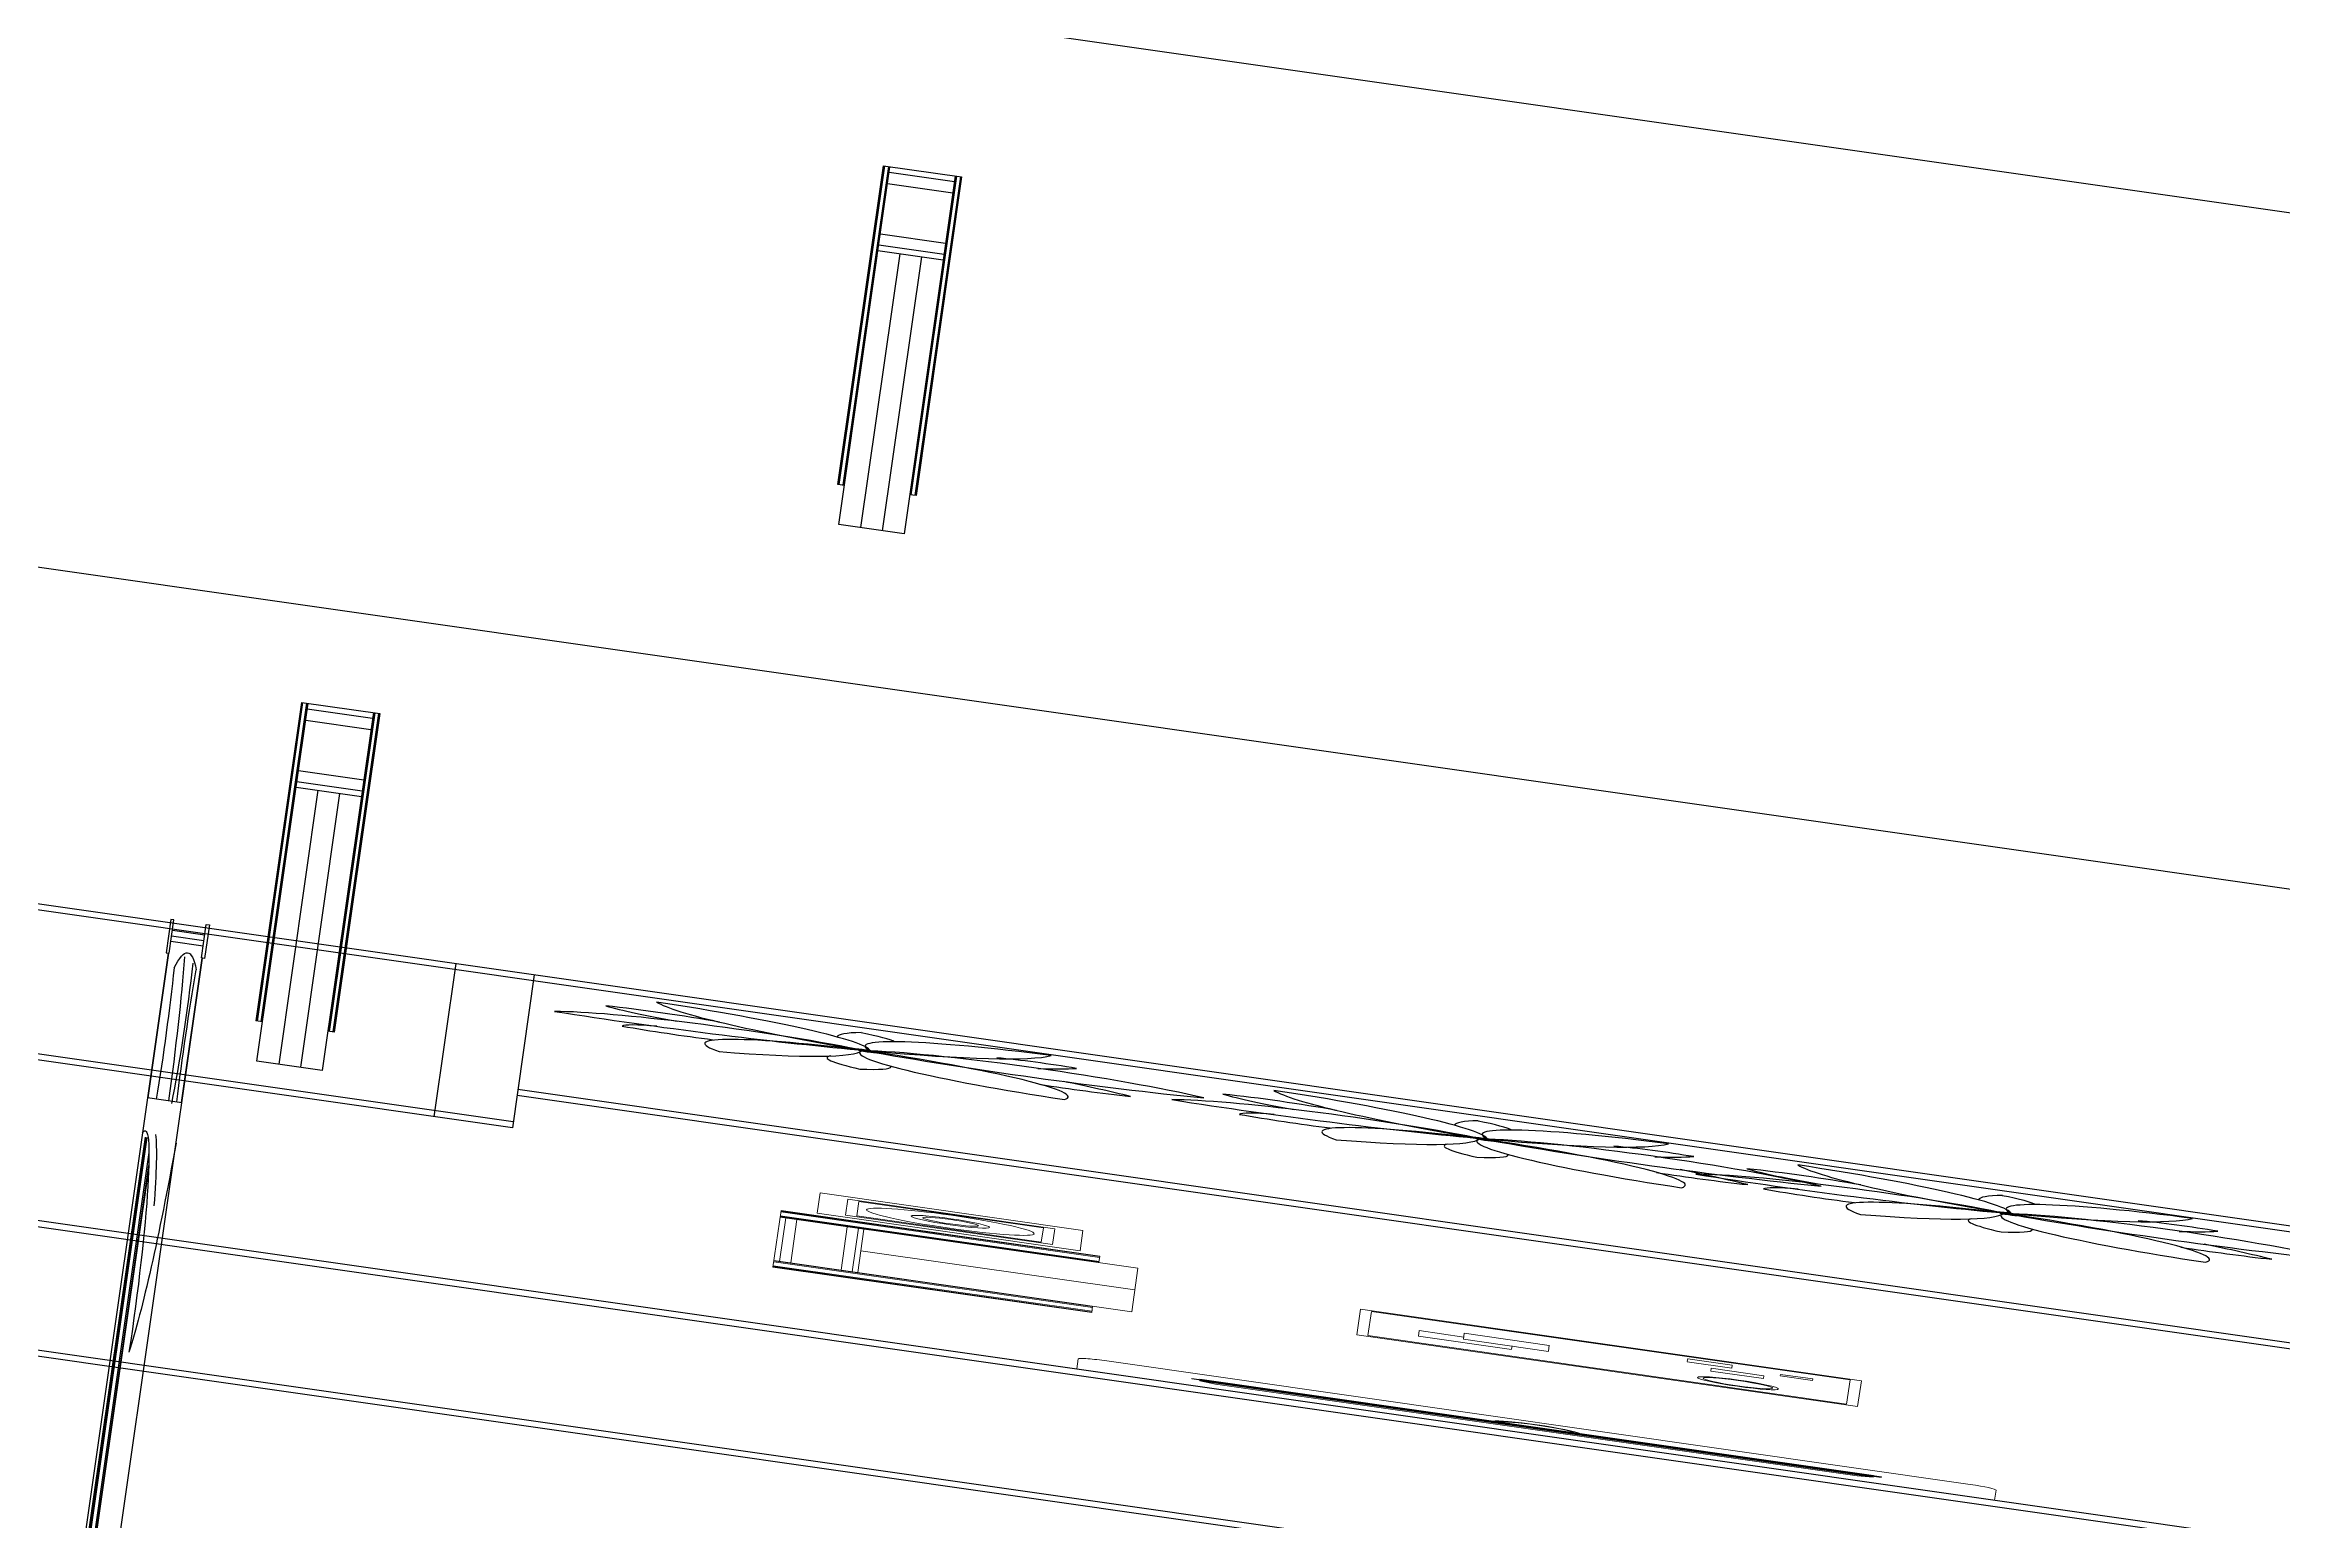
# Model space of a CAD drawing. Header units: millimetres. Extents: x -361192058 to 101130107379, y -14071650034 to 19218552450.
# Drawn here: x -131670.6 to -131419, y 44987.3 to 45153.3 of the extents above; entities that cross this region are included whole.
import ezdxf
from ezdxf.enums import TextEntityAlignment as Align

# ---------------------------------------------------------------- set-up
doc = ezdxf.new("R2010")
doc.units = ezdxf.units.MM
doc.header["$LTSCALE"] = 0.5
for name, color, linetype in [('02', 2, 'Continuous'), ('DIVERSOS', 4, 'Continuous'), ('MOBIL-I', 251, 'Continuous'), ('PISO', 8, 'Continuous'), ('PLANTAS', 9, 'Continuous')]:
    doc.layers.add(name, color=color, linetype=linetype)
doc.styles.get("Standard").update_dxf_attribs({"font": 'txt.shx', "height": 0.12})
doc.dimstyles.new('ESCALA50', dxfattribs={"dimtxt": 0.1, "dimasz": 0.06, "dimexe": 0.18, "dimexo": 0.06, "dimgap": 0.1, "dimtad": 1, "dimzin": 4, "dimdsep": 46, "dimtxsty": 'Standard', "dimblk1": 'BOLA', "dimblk2": 'BOLA', "dimsah": 1, "dimcen": -0.06, "dimse1": 1, "dimse2": 1, "dimclrd": 7, "dimclrt": 3, "dimadec": 0, "dimazin": 0, "dimtfac": 1, "dimtix": 1, "dimtmove": 0, "dimatfit": 3, "dimldrblk": 'BOLA', "dimfxl": 0, "dimtolj": 1, "dimtzin": 4, "dimarcsym": 0})
picture_1 = doc.add_image_def('image2.jpg', size_in_pixel=(290, 928))

# ---------------------------------------------------------------- blocks, each defined once
blk = doc.blocks.new('BOLA')
for p, q in [((0, -1.435), (0, 1.435)), ((-1.435, 0), (1.435, 0))]:
    blk.add_line(p, q)
blk.add_circle((0, 0), 0.452)
blk = doc.blocks.new('*D1818')
at = {"layer": 'Defpoints', "color": 0, "lineweight": 30, "transparency": 16777216}
for p in [(5069.6654, 2383.6486), (5068.6154, 2367.4986), (5069.0114, 2367.4986)]:
    blk.add_point(p, dxfattribs=at)
at = {"layer": 'DIVERSOS', "color": 7, "lineweight": -2, "transparency": 16777216}
blk.add_line((5069.0114, 2383.5886), (5069.0114, 2367.5586), dxfattribs=at)
at = {"layer": 'DIVERSOS', "color": 7, "lineweight": -2, "transparency": 16777216, "xscale": 0.06, "yscale": 0.06, "zscale": 0.06}
for p, rotation in [((5069.0114, 2383.6486), 90), ((5069.0114, 2367.4986), 270)]:
    blk.add_blockref('BOLA', p, dxfattribs=dict(at, rotation=rotation))
at = {"layer": 'DIVERSOS', "color": 3, "lineweight": 18, "transparency": 16777216, "insert": (5068.8514, 2375.5736), "char_height": 0.12, "attachment_point": 5, "rotation": 90}
blk.add_mtext('\\A1;16.15', dxfattribs=at)
blk = doc.blocks.new('s1')
for p, q in [((0.7674, 1.4896), (0.7674, 2.0988)), ((0.7674, 2.0988), (2.7072, 2.0988)), ((0.9277, 1.4148), (0.9277, 2.0988)), ((2.5469, 2.0988), (2.5469, 1.4148)), ((2.7072, 2.0988), (2.7072, 1.4896)), ((0.9277, 1.9385), (2.5469, 1.9385)), ((1.4675, 1.9385), (1.4675, 1.4148)), ((2.0072, 1.9385), (2.0072, 1.4148)), ((0.9277, 1.4896), (0.7674, 1.4896)), ((2.7072, 1.4896), (2.5469, 1.4896)), ((2.5469, 1.4148), (0.9277, 1.4148))]:
    blk.add_line(p, q)
at = {"layer": 'PISO'}
for p, q in [((0.7781, 1.4896), (0.7781, 2.0988)), ((0.7995, 1.4896), (0.7995, 2.0988)), ((0.8957, 1.4896), (0.8957, 2.0988)), ((0.9171, 1.4896), (0.9171, 2.0988)), ((0.9277, 2.0881), (2.5469, 2.0881)), ((2.5576, 2.0988), (2.5576, 1.4896)), ((2.579, 2.0988), (2.579, 1.4896)), ((2.6752, 2.0988), (2.6752, 1.4896)), ((2.6965, 2.0988), (2.6965, 1.4896)), ((0.9277, 2.0667), (2.5469, 2.0667)), ((0.9277, 1.9705), (2.5469, 1.9705)), ((0.9277, 1.9492), (2.5469, 1.9492))]:
    blk.add_line(p, q, dxfattribs=at)
blk = doc.blocks.new('CamaSolteiroP_20')
for p, q in [((-37.72, 0), (37.72, 0)), ((-37.72, -1), (37.72, -1)), ((-37.72, -2), (37.72, -2)), ((-40, -185.91), (-40, -4.09)), ((-39, -30), (-39, -4.09)), ((39, -4.09), (39, -30)), ((40, -4.09), (40, -185.91)), ((-40, -30), (40, -30)), ((37.72, -189), (-37.72, -189)), ((37.72, -190), (-37.72, -190))]:
    blk.add_line(p, q)
at = {"color": 8}
for p, q in [((18.56, -39.59), (18.56, -190)), ((28.36, -36.99), (28.36, -190)), ((29.75, -36.99), (29.75, -190)), ((32.55, -36.99), (32.55, -190)), ((14.37, -42.5), (14.37, -190)), ((15.77, -41.86), (15.77, -190)), ((40, -132.93), (-40, -132.93)), ((40, -134.33), (-40, -134.33)), ((40, -137.12), (-40, -137.12)), ((40, -149.24), (-40, -149.24)), ((40, -150.64), (-40, -150.64)), ((40, -153.43), (-40, -153.43))]:
    blk.add_line(p, q, dxfattribs=at)
for points in [[(-44.82, -4.09), (-37.72, -4.09), (-37.72, 1.9), (-44.82, 1.9)], [(44.82, -4.09), (37.72, -4.09), (37.72, 1.9), (44.82, 1.9)], [(-44.82, -185.91), (-37.72, -185.91), (-37.72, -191.9), (-44.82, -191.9)], [(44.82, -185.91), (37.72, -185.91), (37.72, -191.9), (44.82, -191.9)]]:
    blk.add_lwpolyline(points, close=True)
for centre, radius, start, end in [((-4.53, -117.97), 114.44, 76.9055, 102.6216), ((-69.4, -20.59), 42.35, 347.1561, 19.7175), ((54.91, -21.37), 36.66, 156.0862, 193.6963), ((31.92, -2.06), 80.08, 206.0885, 245.813), ((34.46, -71.38), 35.55, 81.0342, 186.0266)]:
    blk.add_arc(centre, radius, start, end)
for centre, radius, start, end in [((2, -15.4), 23.74, 154.5854, 219.1554), ((35.51, -33.24), 44.85, 139.8836, 175.8528), ((21.8, -77.11), 42.73, 106.9145, 138.5644)]:
    blk.add_arc(centre, radius, start, end, dxfattribs=at)
blk = doc.blocks.new('PLANT4')
at = {"layer": 'PLANTAS', "lineweight": 30, "const_width": 0.0347}
blk.add_lwpolyline([(-0.0158, 0.0042, 1), (0.0189, 0.0042, 1)], format="xyb", close=True, dxfattribs=at)
at = {"layer": 'PLANTAS', "lineweight": 30}
for centre, radius in [((0.0099, 0.0064), 0.0202), ((0.0099, 0.0064), 0.0167), ((0.0099, 0.0064), 0.0139), ((0.0099, 0.0064), 0.0113), ((0.0099, 0.0055), 0.00796), ((0.0107, 0.0037), 0.0057)]:
    blk.add_circle(centre, radius, dxfattribs=at)
for centre, radius, start, end in [((0.6566, 0.4626), 0.7888, 169.9386, 214.0707), ((-0.3232, 0.2501), 0.4049, 325.4821, 59.895), ((0.0535, 0.3576), 0.3174, 159.2778, 191.1887), ((-0.2562, 0.3113), 0.1592, 35.9519, 85.3652), ((0.3186, 0.2685), 0.2694, 118.1054, 158.2164), ((-0.0497, 0.3975), 0.2647, 335.7567, 24.2433), ((0.5613, -0.1584), 0.5793, 100.075, 161.9968), ((0.0019, 0.4592), 0.4605, 271.9645, 354.1145), ((-0.3775, -0.0843), 0.3949, 15.4174, 112.1124), ((0.0473, 0.7571), 0.745, 219.6706, 266.6039), ((-0.2982, -0.1601), 0.2379, 76.6862, 133.1577), ((0.2377, -0.387), 0.4512, 64.6325, 89.395), ((-0.0609, -0.4121), 0.4303, 81.4331, 175.4372), ((-0.4162, 0.0356), 0.42, 259.8966, 356.9736), ((-0.294, 0.2247), 0.2693, 231.6945, 269.9711), ((0.6697, -0.2837), 0.7298, 155.9769, 209.1161), ((0.1159, -0.4129), 0.4226, 9.7044, 101.8368), ((0.2882, 0.1201), 0.1681, 281.6853, 323.7505), ((0.6684, 0.4231), 0.7768, 213.1012, 259.927), ((-0.2381, -0.3259), 0.4134, 310.8257, 51.7799), ((0.1388, -0.3389), 0.1772, 342.4257, 33.8451), ((0.1224, -0.3743), 0.3329, 171.8649, 202.3945), ((0.5316, 0.2005), 0.6337, 235.2021, 249.3122), ((-0.7034, 0.1479), 0.8304, 308.6017, 321.3602)]:
    blk.add_arc(centre, radius, start, end, dxfattribs=at)
blk = doc.blocks.new('APROVADO QUADRA 21.2 MBVII')
at = {"layer": '02', "color": 0, "lineweight": 30}
for p, q in [((5023.4679, 2392.3482), (5023.4679, 2362.3482)), ((5023.6179, 2392.3482), (5023.6179, 2362.3482)), ((5034.3179, 2362.3482), (5034.3179, 2392.3482)), ((5034.4679, 2362.3482), (5034.4679, 2392.3482)), ((5026.6155, 2388.1982), (5026.6155, 2375.4982)), ((5026.7655, 2388.1982), (5026.7655, 2375.6482)), ((5030.6679, 2380.7982), (5030.6679, 2384.0982)), ((5030.8179, 2380.7982), (5030.8179, 2384.0982)), ((5034.4679, 2380.9482), (5030.6679, 2380.9482)), ((5034.4679, 2380.7982), (5030.6679, 2380.7982)), ((5031.4679, 2377.1482), (5031.4679, 2380.7982)), ((5031.6179, 2377.1482), (5031.6179, 2380.7982))]:
    blk.add_line(p, q, dxfattribs=at)
at = {"layer": 'MOBIL-I', "lineweight": 18}
for p, q in [((5028.1894, 2380.2729), (5028.1894, 2379.6637)), ((5029.5895, 2380.2729), (5028.1894, 2380.2729)), ((5028.2001, 2380.2729), (5028.2001, 2379.6637)), ((5028.2215, 2380.2729), (5028.2215, 2379.6637)), ((5028.3177, 2380.2729), (5028.3177, 2379.6637)), ((5028.3391, 2380.2729), (5028.3391, 2379.6637)), ((5028.3498, 2380.2729), (5028.3498, 2379.5889)), ((5029.4292, 2380.2622), (5028.3498, 2380.2622)), ((5029.4292, 2380.2408), (5028.3498, 2380.2408)), ((5029.4292, 2379.5889), (5029.4292, 2380.2729)), ((5029.4399, 2379.6637), (5029.4399, 2380.2729)), ((5029.4613, 2379.6637), (5029.4613, 2380.2729)), ((5029.5574, 2379.6637), (5029.5574, 2380.2729)), ((5029.5788, 2379.6637), (5029.5788, 2380.2729)), ((5029.5895, 2379.6637), (5029.5895, 2380.2729)), ((5029.4292, 2380.1446), (5028.3498, 2380.1446)), ((5029.4292, 2380.1232), (5028.3498, 2380.1232)), ((5029.4292, 2380.1126), (5028.3498, 2380.1126)), ((5028.8895, 2380.1126), (5028.8895, 2379.5889)), ((5027.0155, 2379.6767), (5026.7655, 2379.6767)), ((5028.1894, 2379.6637), (5028.3498, 2379.6637)), ((5029.4292, 2379.6637), (5029.5895, 2379.6637)), ((5027.0655, 2379.6267), (5027.0655, 2377.9722)), ((5028.3498, 2379.5889), (5029.4292, 2379.5889)), ((5028.5688, 2378.2039), (5028.5688, 2379.1614)), ((5029.2101, 2379.1614), (5028.5688, 2379.1614)), ((5028.5901, 2378.2253), (5028.5901, 2379.14)), ((5029.1887, 2379.14), (5028.5901, 2379.14)), ((5029.1887, 2378.2253), (5029.1887, 2379.14)), ((5029.2101, 2378.2039), (5029.2101, 2379.1614)), ((5028.7503, 2379.0454), (5028.8895, 2379.0454)), ((5028.7503, 2378.8675), (5028.7503, 2379.0454)), ((5028.8895, 2379.0454), (5028.8895, 2378.9603)), ((5028.8354, 2378.7979), (5028.8354, 2378.9603)), ((5028.8354, 2378.9603), (5028.9822, 2378.9603)), ((5028.9822, 2378.9603), (5028.9822, 2378.7979)), ((5028.8432, 2378.8675), (5028.7582, 2378.8675)), ((5028.99, 2378.7979), (5028.8432, 2378.7979)), ((5029.0672, 2378.4499), (5029.0672, 2378.535)), ((5029.0751, 2378.535), (5029.1446, 2378.535)), ((5029.1368, 2378.535), (5029.1368, 2378.4499)), ((5028.9204, 2378.4886), (5028.99, 2378.4886)), ((5028.9204, 2378.388), (5028.9204, 2378.4886)), ((5028.99, 2378.4886), (5028.99, 2378.388)), ((5029.1368, 2378.4499), (5029.0672, 2378.4499)), ((5028.99, 2378.388), (5028.9204, 2378.388)), ((5029.0441, 2378.3571), (5029.0827, 2378.3571)), ((5029.0441, 2378.2952), (5029.0441, 2378.3571)), ((5029.0827, 2378.3571), (5029.0827, 2378.2952)), ((5029.0827, 2378.2952), (5029.0441, 2378.2952)), ((5028.5688, 2378.2039), (5029.2101, 2378.2039)), ((5028.5901, 2378.2253), (5029.1887, 2378.2253)), ((5027.0155, 2377.9222), (5026.7655, 2377.9222))]:
    blk.add_line(p, q, dxfattribs=at)
for points in [[(5030.1558, 2380.2044), (5029.6535, 2380.2044), (5029.6535, 2379.7021), (5030.1558, 2379.7021)], [(5030.1024, 2380.1509), (5029.7069, 2380.1509), (5029.7069, 2379.7555), (5030.1024, 2379.7555)], [(5030.081, 2380.1296), (5029.7283, 2380.1296), (5029.7283, 2379.7769), (5030.081, 2379.7769)], [(5026.8768, 2379.4126), (5026.9073, 2379.4431), (5026.9073, 2378.1557), (5026.8768, 2378.1863)], [(5026.9073, 2379.4431), (5026.9226, 2379.4431), (5026.9226, 2378.1557), (5026.9073, 2378.1557)], [(5026.9226, 2379.4584), (5026.9379, 2379.4584), (5026.9379, 2378.1405), (5026.9226, 2378.1405)], [(5026.9379, 2379.4431), (5026.943, 2379.4431), (5026.943, 2378.1557), (5026.9379, 2378.1557)]]:
    blk.add_lwpolyline(points, close=True, dxfattribs=at)
for centre, radius in [((5029.9085, 2379.9526), 0.1603), ((5029.9085, 2379.9526), 0.0748), ((5029.9085, 2379.9526), 0.0534), ((5028.7194, 2378.4344), 0.0773), ((5028.7194, 2378.4344), 0.0666)]:
    blk.add_circle(centre, radius, dxfattribs=at)
for centre, radius, start, end in [((5027.0155, 2379.6267), 0.05, 0.0002, 90.0002), ((5026.9226, 2378.7994), 0.0865, 283.6119, 76.3885), ((5026.9226, 2378.7994), 0.0763, 285.4698, 74.5306), ((5027.0155, 2377.9722), 0.05, 270.0002, 0.0002)]:
    blk.add_arc(centre, radius, start, end, dxfattribs=at)
at = {"layer": '02', "color": 0, "lineweight": 30}
for p in [(5033.7694, 2380.1499), (5033.7694, 2378.9703), (5033.7775, 2377.9687)]:
    blk.add_blockref('PLANT4', p, dxfattribs=at)
at = {"layer": 'MOBIL-I', "lineweight": 18, "xscale": -0.01066999999966356, "yscale": 0.01067000000011831, "zscale": 0.01067, "rotation": 270.0000022437301}
blk.add_blockref('CamaSolteiroP_20', (5034.2877, 2381.457), dxfattribs=at)
at = {"layer": 'MOBIL-I', "lineweight": 18, "rotation": 270.0000000000219}
for p in [(5013.0341, 2381.366), (5028.1106, 2380.42)]:
    blk.add_blockref('s1', p, dxfattribs=at)
at = {"color": 0, "lineweight": 13, "flags": 8}
for p in [(4700.7247, 2280.1125), (4699.5738, 2277.8964), (4702.3546, 2276.195), (4703.6722, 2274.085), (4699.8445, 2272.2194), (4703.0488, 2270.137), (4703.0877, 2267.9803), (4700.6523, 2261.5216), (4700.7007, 2257.1593)]:
    blk.add_attdef('NIVEL', p, '', height=0.075, dxfattribs=at)
for rotation, width, p in [(90, 0.8, (4700.8205, 2275.7521)), (270, 0.6, (4703.8437, 2274.9021)), (90, 0.8, (4701.5575, 2268.5021)), (180, 0.6, (4651.1817, 2236.1931))]:
    blk.add_attdef('$PORTA', text='', height=0.09, rotation=rotation, dxfattribs=dict(at, width=width)).set_placement(p, align=Align.MIDDLE)
for p in [(4654.176, 2240.463), (4648.499, 2240.1923), (4637.8012, 2239.3845), (4633.4388, 2239.3361), (4656.3921, 2239.3121), (4652.4746, 2237.6822), (4646.4166, 2236.988), (4644.2598, 2236.9491), (4650.3646, 2236.3646)]:
    blk.add_attdef('NIVEL', p, '', height=0.075, rotation=270, dxfattribs=at)
at = {"color": 0, "lineweight": 13, "width": 0.8, "flags": 8}
for p in [(4652.0317, 2239.2163), (4644.7817, 2238.4793)]:
    blk.add_attdef('$PORTA', text='', height=0.09, dxfattribs=at).set_placement(p, align=Align.MIDDLE)
at = {"layer": 'DIVERSOS', "lineweight": 18}
dim = blk.add_linear_dim(base=(5069.0114, 2367.4986), p1=(5069.6654, 2383.6486), p2=(5068.6154, 2367.4986), angle=90, dimstyle='ESCALA50', dxfattribs=at)
dim.commit()
dim.dimension.update_dxf_attribs({"geometry": '*D1818', "text_midpoint": (5068.8514, 2375.5736)})
at = {"layer": '02', "color": 0, "lineweight": 30}
image = blk.add_image(picture_1, insert=(5042.653, 2352.0523), size_in_units=(16.4637, 52.6838), dxfattribs=at)
image.dxf.flags = 7

msp = doc.modelspace()

# ---------------------------------------------------------------- block references
at = {"layer": '02', "color": 0, "lineweight": 30, "xscale": -4.574818403918471, "yscale": -59.40450511825884, "zscale": 4.574818403918471, "rotation": 261.8606972171988}
msp.add_blockref('APROVADO QUADRA 21.2 MBVII', (5129.041, 2225.201), dxfattribs=at)

doc.saveas('drawing.dxf')
